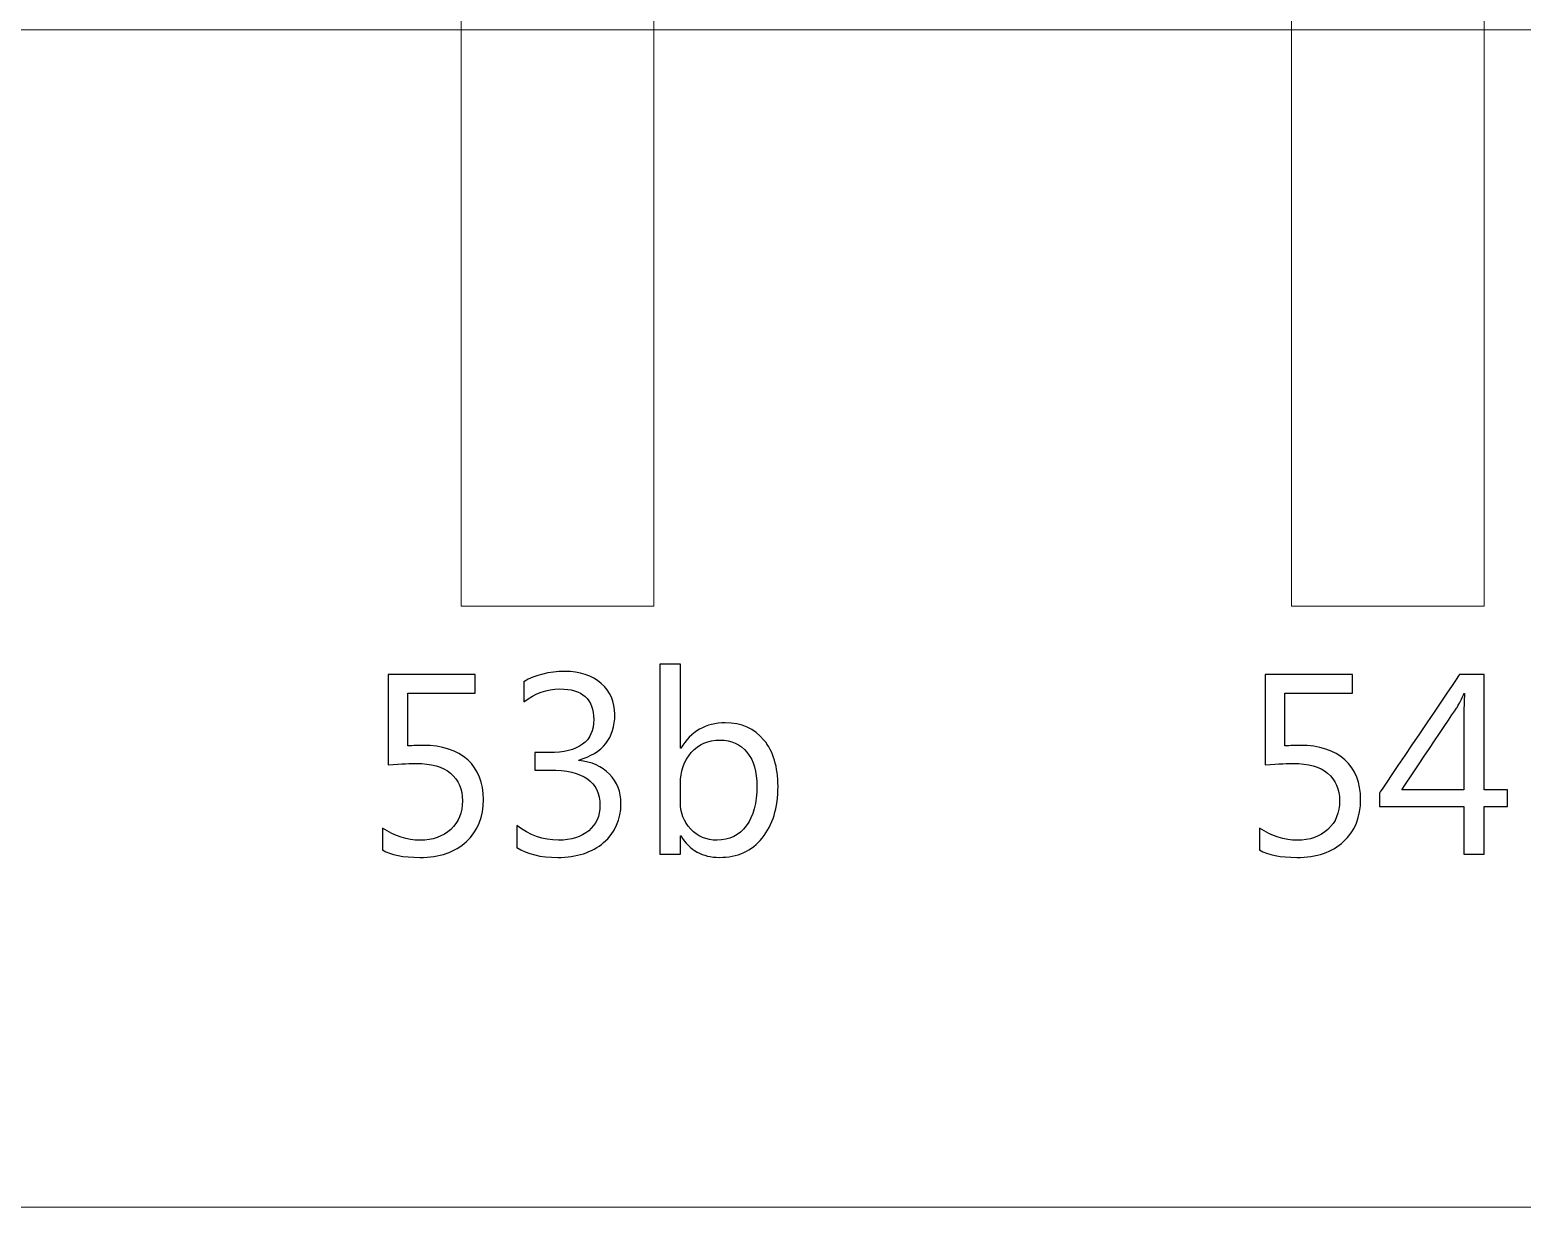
# Model space of a CAD drawing. Header units: centimetres. Extents: x -494 to 505, y -672 to 577.
# Drawn here: x 80.5 to 142.9, y -24.5 to 24.8 of the extents above; entities that cross this region are included whole.
import ezdxf

# ---------------------------------------------------------------- set-up
doc = ezdxf.new("R2010")
doc.units = ezdxf.units.CM
doc.header["$MEASUREMENT"] = 0
doc.layers.add('Camada 1', color=7, linetype='Continuous')
doc.layers.add('Camada 2', color=10, linetype='Continuous')

msp = doc.modelspace()

# ---------------------------------------------------------------- linework, layer by layer
at = {"layer": 'Camada 1', "lineweight": 9}
for points in [[(98.52533, 0.691896), (106.58729, 0.691896), (106.58729, 49.554384), (98.52533, 49.554384), (98.52533, 0.691896)], [(133.27253, 0.691896), (141.33449, 0.691896), (141.33449, 49.554384), (133.27253, 49.554384), (133.27253, 0.691896)], [(2.444242, -24.468328), (202.85837, -24.468328), (202.85837, 24.816308), (2.444242, 24.816308), (2.444242, -24.468328)]]:
    msp.add_lwpolyline(points, close=True, dxfattribs=at)
at = {"layer": 'Camada 2'}
for points, knots in [([(107.714034, -8.927084), (107.714034, -8.927084), (107.692698, -8.927084), (107.692698, -8.927084), (107.692698, -8.927084), (107.692698, -8.927084), (107.692698, -9.69772), (107.692698, -9.69772), (107.692698, -9.69772), (107.692698, -9.69772), (106.8324, -9.69772), (106.8324, -9.69772), (106.8324, -9.69772), (106.8324, -9.69772), (106.8324, -1.740662), (106.8324, -1.740662), (106.8324, -1.740662), (106.8324, -1.740662), (107.692698, -1.740662), (107.692698, -1.740662), (107.692698, -1.740662), (107.692698, -1.740662), (107.692698, -5.26034), (107.692698, -5.26034), (107.692698, -5.26034), (107.692698, -5.26034), (107.714034, -5.26034), (107.714034, -5.26034), (107.714034, -5.26034), (108.137198, -4.548886), (108.757212, -4.19227), (109.572552, -4.19227), (109.572552, -4.19227), (110.26267, -4.19227), (110.801912, -4.4323), (111.192564, -4.914392), (111.192564, -4.914392), (111.58347, -5.396484), (111.778796, -6.041644), (111.778796, -6.851904), (111.778796, -6.851904), (111.778796, -7.751572), (111.560102, -8.473694), (111.122714, -9.014968), (111.122714, -9.014968), (110.683802, -9.556242), (110.085124, -9.826752), (109.325156, -9.826752), (109.325156, -9.826752), (108.61548, -9.826752), (108.078016, -9.52754), (107.714034, -8.927084)], [0, 0, 0, 0, 0.071428571, 0.071428571, 0.071428571, 0.071428581, 0.142857143, 0.142857143, 0.142857143, 0.142857153, 0.214285714, 0.214285714, 0.214285714, 0.214285724, 0.285714286, 0.285714286, 0.285714286, 0.285714296, 0.357142857, 0.357142857, 0.357142857, 0.357142867, 0.428571429, 0.428571429, 0.428571429, 0.428571439, 0.5, 0.5, 0.5, 0.50000001, 0.571428571, 0.571428571, 0.571428571, 0.571428581, 0.642857143, 0.642857143, 0.642857143, 0.642857153, 0.714285714, 0.714285714, 0.714285714, 0.714285724, 0.785714286, 0.785714286, 0.785714286, 0.785714296, 0.857142857, 0.857142857, 0.857142857, 0.857142867, 1, 1, 1, 1]), ([(95.230188, -9.51484), (95.230188, -9.51484), (95.230188, -8.600948), (95.230188, -8.600948), (95.230188, -8.600948), (95.744538, -8.937752), (96.267778, -9.106408), (96.799908, -9.106408), (96.799908, -9.106408), (97.332292, -9.106408), (97.760536, -8.955786), (98.086672, -8.654796), (98.086672, -8.654796), (98.411284, -8.35533), (98.574352, -7.955788), (98.574352, -7.459218), (98.574352, -7.459218), (98.574352, -6.966458), (98.407474, -6.58114), (98.076004, -6.305296), (98.076004, -6.305296), (97.742756, -6.029198), (97.267776, -5.891276), (96.647762, -5.891276), (96.647762, -5.891276), (96.437958, -5.891276), (96.04375, -5.912612), (95.466662, -5.954014), (95.466662, -5.954014), (95.466662, -5.954014), (95.466662, -2.170684), (95.466662, -2.170684), (95.466662, -2.170684), (95.466662, -2.170684), (99.111816, -2.170684), (99.111816, -2.170684), (99.111816, -2.170684), (99.111816, -2.170684), (99.111816, -2.944876), (99.111816, -2.944876), (99.111816, -2.944876), (99.111816, -2.944876), (96.28378, -2.944876), (96.28378, -2.944876), (96.28378, -2.944876), (96.28378, -2.944876), (96.28378, -5.16001), (96.28378, -5.16001), (96.28378, -5.16001), (96.515174, -5.145786), (96.72828, -5.13842), (96.925384, -5.13842), (96.925384, -5.13842), (97.730056, -5.13842), (98.35388, -5.341112), (98.79457, -5.74421), (98.79457, -5.74421), (99.235514, -6.147562), (99.455986, -6.701282), (99.455986, -7.403846), (99.455986, -7.403846), (99.455986, -8.131302), (99.219512, -8.717534), (98.744532, -9.160002), (98.744532, -9.160002), (98.269552, -9.604502), (97.61728, -9.826752), (96.791018, -9.826752), (96.791018, -9.826752), (96.094042, -9.826752), (95.574104, -9.722866), (95.230188, -9.51484)], [0, 0, 0, 0, 0.052631579, 0.052631579, 0.052631579, 0.052631589, 0.105263158, 0.105263158, 0.105263158, 0.105263168, 0.157894737, 0.157894737, 0.157894737, 0.157894747, 0.210526316, 0.210526316, 0.210526316, 0.210526326, 0.263157895, 0.263157895, 0.263157895, 0.263157905, 0.315789474, 0.315789474, 0.315789474, 0.315789484, 0.368421053, 0.368421053, 0.368421053, 0.368421063, 0.421052632, 0.421052632, 0.421052632, 0.421052642, 0.473684211, 0.473684211, 0.473684211, 0.473684221, 0.526315789, 0.526315789, 0.526315789, 0.526315799, 0.578947368, 0.578947368, 0.578947368, 0.578947378, 0.631578947, 0.631578947, 0.631578947, 0.631578957, 0.684210526, 0.684210526, 0.684210526, 0.684210536, 0.736842105, 0.736842105, 0.736842105, 0.736842115, 0.789473684, 0.789473684, 0.789473684, 0.789473694, 0.842105263, 0.842105263, 0.842105263, 0.842105273, 0.894736842, 0.894736842, 0.894736842, 0.894736852, 1, 1, 1, 1]), ([(100.853748, -9.418066), (100.853748, -9.418066), (100.853748, -8.493506), (100.853748, -8.493506), (100.853748, -8.493506), (101.368098, -8.901938), (101.95052, -9.106408), (102.597712, -9.106408), (102.597712, -9.106408), (103.124508, -9.106408), (103.543862, -8.975598), (103.857552, -8.711946), (103.857552, -8.711946), (104.170988, -8.448548), (104.326944, -8.09371), (104.326944, -7.64921), (104.326944, -7.64921), (104.326944, -6.66369), (103.62819, -6.170676), (102.231952, -6.170676), (102.231952, -6.170676), (102.231952, -6.170676), (101.606604, -6.170676), (101.606604, -6.170676), (101.606604, -6.170676), (101.606604, -6.170676), (101.606604, -5.439664), (101.606604, -5.439664), (101.606604, -5.439664), (101.606604, -5.439664), (102.201472, -5.439664), (102.201472, -5.439664), (102.201472, -5.439664), (103.447088, -5.439664), (104.06888, -4.97713), (104.06888, -4.054348), (104.06888, -4.054348), (104.06888, -3.199384), (103.5939, -2.772918), (102.644194, -2.772918), (102.644194, -2.772918), (102.113842, -2.772918), (101.613716, -2.951988), (101.14407, -3.310636), (101.14407, -3.310636), (101.14407, -3.310636), (101.14407, -2.471928), (101.14407, -2.471928), (101.14407, -2.471928), (101.62794, -2.185162), (102.199694, -2.041652), (102.857554, -2.041652), (102.857554, -2.041652), (103.491792, -2.041652), (103.99903, -2.210054), (104.380792, -2.545334), (104.380792, -2.545334), (104.760776, -2.882138), (104.950768, -3.312414), (104.950768, -3.837432), (104.950768, -3.837432), (104.950768, -4.82854), (104.447086, -5.466588), (103.438198, -5.749544), (103.438198, -5.749544), (103.438198, -5.749544), (103.438198, -5.771134), (103.438198, -5.771134), (103.438198, -5.771134), (103.979218, -5.823204), (104.409494, -6.013196), (104.728518, -6.34111), (104.728518, -6.34111), (105.04932, -6.669024), (105.208832, -7.07771), (105.208832, -7.566914), (105.208832, -7.566914), (105.208832, -8.244332), (104.96677, -8.789162), (104.481122, -9.20496), (104.481122, -9.20496), (103.995474, -9.61898), (103.355648, -9.826752), (102.561644, -9.826752), (102.561644, -9.826752), (101.846634, -9.826752), (101.276912, -9.690608), (100.853748, -9.418066)], [0, 0, 0, 0, 0.043478261, 0.043478261, 0.043478261, 0.043478271, 0.086956522, 0.086956522, 0.086956522, 0.086956532, 0.130434783, 0.130434783, 0.130434783, 0.130434793, 0.173913043, 0.173913043, 0.173913043, 0.173913053, 0.217391304, 0.217391304, 0.217391304, 0.217391314, 0.260869565, 0.260869565, 0.260869565, 0.260869575, 0.304347826, 0.304347826, 0.304347826, 0.304347836, 0.347826087, 0.347826087, 0.347826087, 0.347826097, 0.391304348, 0.391304348, 0.391304348, 0.391304358, 0.434782609, 0.434782609, 0.434782609, 0.434782619, 0.47826087, 0.47826087, 0.47826087, 0.47826088, 0.52173913, 0.52173913, 0.52173913, 0.52173914, 0.565217391, 0.565217391, 0.565217391, 0.565217401, 0.608695652, 0.608695652, 0.608695652, 0.608695662, 0.652173913, 0.652173913, 0.652173913, 0.652173923, 0.695652174, 0.695652174, 0.695652174, 0.695652184, 0.739130435, 0.739130435, 0.739130435, 0.739130445, 0.782608696, 0.782608696, 0.782608696, 0.782608706, 0.826086957, 0.826086957, 0.826086957, 0.826086967, 0.869565217, 0.869565217, 0.869565217, 0.869565227, 0.913043478, 0.913043478, 0.913043478, 0.913043488, 1, 1, 1, 1]), ([(131.933188, -9.51484), (131.933188, -9.51484), (131.933188, -8.600948), (131.933188, -8.600948), (131.933188, -8.600948), (132.447538, -8.937752), (132.970778, -9.106408), (133.502908, -9.106408), (133.502908, -9.106408), (134.035292, -9.106408), (134.463536, -8.955786), (134.789672, -8.654796), (134.789672, -8.654796), (135.114284, -8.35533), (135.277352, -7.955788), (135.277352, -7.459218), (135.277352, -7.459218), (135.277352, -6.966458), (135.110474, -6.58114), (134.779004, -6.305296), (134.779004, -6.305296), (134.445756, -6.029198), (133.970776, -5.891276), (133.350762, -5.891276), (133.350762, -5.891276), (133.140958, -5.891276), (132.74675, -5.912612), (132.169662, -5.954014), (132.169662, -5.954014), (132.169662, -5.954014), (132.169662, -2.170684), (132.169662, -2.170684), (132.169662, -2.170684), (132.169662, -2.170684), (135.814816, -2.170684), (135.814816, -2.170684), (135.814816, -2.170684), (135.814816, -2.170684), (135.814816, -2.944876), (135.814816, -2.944876), (135.814816, -2.944876), (135.814816, -2.944876), (132.98678, -2.944876), (132.98678, -2.944876), (132.98678, -2.944876), (132.98678, -2.944876), (132.98678, -5.16001), (132.98678, -5.16001), (132.98678, -5.16001), (133.218174, -5.145786), (133.43128, -5.13842), (133.628384, -5.13842), (133.628384, -5.13842), (134.433056, -5.13842), (135.05688, -5.341112), (135.49757, -5.74421), (135.49757, -5.74421), (135.938514, -6.147562), (136.158986, -6.701282), (136.158986, -7.403846), (136.158986, -7.403846), (136.158986, -8.131302), (135.922512, -8.717534), (135.447532, -9.160002), (135.447532, -9.160002), (134.972552, -9.604502), (134.32028, -9.826752), (133.494018, -9.826752), (133.494018, -9.826752), (132.797042, -9.826752), (132.277104, -9.722866), (131.933188, -9.51484)], [0, 0, 0, 0, 0.052631579, 0.052631579, 0.052631579, 0.052631589, 0.105263158, 0.105263158, 0.105263158, 0.105263168, 0.157894737, 0.157894737, 0.157894737, 0.157894747, 0.210526316, 0.210526316, 0.210526316, 0.210526326, 0.263157895, 0.263157895, 0.263157895, 0.263157905, 0.315789474, 0.315789474, 0.315789474, 0.315789484, 0.368421053, 0.368421053, 0.368421053, 0.368421063, 0.421052632, 0.421052632, 0.421052632, 0.421052642, 0.473684211, 0.473684211, 0.473684211, 0.473684221, 0.526315789, 0.526315789, 0.526315789, 0.526315799, 0.578947368, 0.578947368, 0.578947368, 0.578947378, 0.631578947, 0.631578947, 0.631578947, 0.631578957, 0.684210526, 0.684210526, 0.684210526, 0.684210536, 0.736842105, 0.736842105, 0.736842105, 0.736842115, 0.789473684, 0.789473684, 0.789473684, 0.789473694, 0.842105263, 0.842105263, 0.842105263, 0.842105273, 0.894736842, 0.894736842, 0.894736842, 0.894736852, 1, 1, 1, 1]), ([(142.298928, -7.697724), (142.298928, -7.697724), (141.331188, -7.697724), (141.331188, -7.697724), (141.331188, -7.697724), (141.331188, -7.697724), (141.331188, -9.69772), (141.331188, -9.69772), (141.331188, -9.69772), (141.331188, -9.69772), (140.481558, -9.69772), (140.481558, -9.69772), (140.481558, -9.69772), (140.481558, -9.69772), (140.481558, -7.697724), (140.481558, -7.697724), (140.481558, -7.697724), (140.481558, -7.697724), (136.943846, -7.697724), (136.943846, -7.697724), (136.943846, -7.697724), (136.943846, -7.697724), (136.943846, -7.13486), (136.943846, -7.13486), (136.943846, -7.13486), (136.943846, -7.13486), (140.293344, -2.170684), (140.293344, -2.170684), (140.293344, -2.170684), (140.293344, -2.170684), (141.331188, -2.170684), (141.331188, -2.170684), (141.331188, -2.170684), (141.331188, -2.170684), (141.331188, -6.998716), (141.331188, -6.998716), (141.331188, -6.998716), (141.331188, -6.998716), (142.298928, -6.998716), (142.298928, -6.998716), (142.298928, -6.998716), (142.298928, -6.998716), (142.298928, -7.697724), (142.298928, -7.697724)], [0, 0, 0, 0, 0.083333333, 0.083333333, 0.083333333, 0.083333343, 0.166666667, 0.166666667, 0.166666667, 0.166666677, 0.25, 0.25, 0.25, 0.25000001, 0.333333333, 0.333333333, 0.333333333, 0.333333343, 0.416666667, 0.416666667, 0.416666667, 0.416666677, 0.5, 0.5, 0.5, 0.50000001, 0.583333333, 0.583333333, 0.583333333, 0.583333343, 0.666666667, 0.666666667, 0.666666667, 0.666666677, 0.75, 0.75, 0.75, 0.75000001, 0.833333333, 0.833333333, 0.833333333, 0.833333343, 1, 1, 1, 1]), ([(140.481558, -6.998716), (140.481558, -6.998716), (140.481558, -3.745992), (140.481558, -3.745992), (140.481558, -3.745992), (140.481558, -3.514852), (140.48867, -3.25501), (140.503148, -2.968244), (140.503148, -2.968244), (140.503148, -2.968244), (140.481558, -2.968244), (140.481558, -2.968244), (140.481558, -2.968244), (140.433298, -3.095498), (140.336524, -3.287268), (140.193014, -3.545332), (140.193014, -3.545332), (140.193014, -3.545332), (137.87755, -6.998716), (137.87755, -6.998716), (137.87755, -6.998716), (137.87755, -6.998716), (140.481558, -6.998716), (140.481558, -6.998716)], [0, 0, 0, 0, 0.142857143, 0.142857143, 0.142857143, 0.142857153, 0.285714286, 0.285714286, 0.285714286, 0.285714296, 0.428571429, 0.428571429, 0.428571429, 0.428571439, 0.571428571, 0.571428571, 0.571428571, 0.571428581, 0.714285714, 0.714285714, 0.714285714, 0.714285724, 1, 1, 1, 1]), ([(107.692698, -6.75132), (107.692698, -6.75132), (107.692698, -7.504176), (107.692698, -7.504176), (107.692698, -7.504176), (107.692698, -7.950454), (107.837732, -8.328406), (108.126276, -8.640318), (108.126276, -8.640318), (108.41482, -8.950452), (108.782358, -9.106408), (109.226604, -9.106408), (109.226604, -9.106408), (109.74832, -9.106408), (110.156752, -8.905494), (110.452662, -8.505952), (110.452662, -8.505952), (110.748318, -8.104632), (110.896908, -7.54888), (110.896908, -6.835648), (110.896908, -6.835648), (110.896908, -6.235192), (110.758986, -5.764022), (110.48111, -5.423408), (110.48111, -5.423408), (110.205266, -5.083048), (109.830616, -4.912614), (109.357414, -4.912614), (109.357414, -4.912614), (108.857542, -4.912614), (108.45419, -5.086604), (108.149644, -5.436108), (108.149644, -5.436108), (107.845098, -5.785358), (107.692698, -6.224524), (107.692698, -6.75132)], [0, 0, 0, 0, 0.1, 0.1, 0.1, 0.10000001, 0.2, 0.2, 0.2, 0.20000001, 0.3, 0.3, 0.3, 0.30000001, 0.4, 0.4, 0.4, 0.40000001, 0.5, 0.5, 0.5, 0.50000001, 0.6, 0.6, 0.6, 0.60000001, 0.7, 0.7, 0.7, 0.70000001, 0.8, 0.8, 0.8, 0.80000001, 1, 1, 1, 1])]:
    msp.add_open_spline(points, degree=3, knots=knots, dxfattribs=at)
at = {"layer": 'Camada 2', "lineweight": 9}
for points, knots in [([(107.714034, -8.927084), (107.714034, -8.927084), (107.692698, -8.927084), (107.692698, -8.927084), (107.692698, -8.927084), (107.692698, -8.927084), (107.692698, -9.69772), (107.692698, -9.69772), (107.692698, -9.69772), (107.692698, -9.69772), (106.8324, -9.69772), (106.8324, -9.69772), (106.8324, -9.69772), (106.8324, -9.69772), (106.8324, -1.740662), (106.8324, -1.740662), (106.8324, -1.740662), (106.8324, -1.740662), (107.692698, -1.740662), (107.692698, -1.740662), (107.692698, -1.740662), (107.692698, -1.740662), (107.692698, -5.26034), (107.692698, -5.26034), (107.692698, -5.26034), (107.692698, -5.26034), (107.714034, -5.26034), (107.714034, -5.26034), (107.714034, -5.26034), (108.137198, -4.548886), (108.757212, -4.19227), (109.572552, -4.19227), (109.572552, -4.19227), (110.26267, -4.19227), (110.801912, -4.4323), (111.192564, -4.914392), (111.192564, -4.914392), (111.58347, -5.396484), (111.778796, -6.041644), (111.778796, -6.851904), (111.778796, -6.851904), (111.778796, -7.751572), (111.560102, -8.473694), (111.122714, -9.014968), (111.122714, -9.014968), (110.683802, -9.556242), (110.085124, -9.826752), (109.325156, -9.826752), (109.325156, -9.826752), (108.61548, -9.826752), (108.078016, -9.52754), (107.714034, -8.927084)], [0, 0, 0, 0, 0.071428571, 0.071428571, 0.071428571, 0.071428581, 0.142857143, 0.142857143, 0.142857143, 0.142857153, 0.214285714, 0.214285714, 0.214285714, 0.214285724, 0.285714286, 0.285714286, 0.285714286, 0.285714296, 0.357142857, 0.357142857, 0.357142857, 0.357142867, 0.428571429, 0.428571429, 0.428571429, 0.428571439, 0.5, 0.5, 0.5, 0.50000001, 0.571428571, 0.571428571, 0.571428571, 0.571428581, 0.642857143, 0.642857143, 0.642857143, 0.642857153, 0.714285714, 0.714285714, 0.714285714, 0.714285724, 0.785714286, 0.785714286, 0.785714286, 0.785714296, 0.857142857, 0.857142857, 0.857142857, 0.857142867, 1, 1, 1, 1]), ([(95.230188, -9.51484), (95.230188, -9.51484), (95.230188, -8.600948), (95.230188, -8.600948), (95.230188, -8.600948), (95.744538, -8.937752), (96.267778, -9.106408), (96.799908, -9.106408), (96.799908, -9.106408), (97.332292, -9.106408), (97.760536, -8.955786), (98.086672, -8.654796), (98.086672, -8.654796), (98.411284, -8.35533), (98.574352, -7.955788), (98.574352, -7.459218), (98.574352, -7.459218), (98.574352, -6.966458), (98.407474, -6.58114), (98.076004, -6.305296), (98.076004, -6.305296), (97.742756, -6.029198), (97.267776, -5.891276), (96.647762, -5.891276), (96.647762, -5.891276), (96.437958, -5.891276), (96.04375, -5.912612), (95.466662, -5.954014), (95.466662, -5.954014), (95.466662, -5.954014), (95.466662, -2.170684), (95.466662, -2.170684), (95.466662, -2.170684), (95.466662, -2.170684), (99.111816, -2.170684), (99.111816, -2.170684), (99.111816, -2.170684), (99.111816, -2.170684), (99.111816, -2.944876), (99.111816, -2.944876), (99.111816, -2.944876), (99.111816, -2.944876), (96.28378, -2.944876), (96.28378, -2.944876), (96.28378, -2.944876), (96.28378, -2.944876), (96.28378, -5.16001), (96.28378, -5.16001), (96.28378, -5.16001), (96.515174, -5.145786), (96.72828, -5.13842), (96.925384, -5.13842), (96.925384, -5.13842), (97.730056, -5.13842), (98.35388, -5.341112), (98.79457, -5.74421), (98.79457, -5.74421), (99.235514, -6.147562), (99.455986, -6.701282), (99.455986, -7.403846), (99.455986, -7.403846), (99.455986, -8.131302), (99.219512, -8.717534), (98.744532, -9.160002), (98.744532, -9.160002), (98.269552, -9.604502), (97.61728, -9.826752), (96.791018, -9.826752), (96.791018, -9.826752), (96.094042, -9.826752), (95.574104, -9.722866), (95.230188, -9.51484)], [0, 0, 0, 0, 0.052631579, 0.052631579, 0.052631579, 0.052631589, 0.105263158, 0.105263158, 0.105263158, 0.105263168, 0.157894737, 0.157894737, 0.157894737, 0.157894747, 0.210526316, 0.210526316, 0.210526316, 0.210526326, 0.263157895, 0.263157895, 0.263157895, 0.263157905, 0.315789474, 0.315789474, 0.315789474, 0.315789484, 0.368421053, 0.368421053, 0.368421053, 0.368421063, 0.421052632, 0.421052632, 0.421052632, 0.421052642, 0.473684211, 0.473684211, 0.473684211, 0.473684221, 0.526315789, 0.526315789, 0.526315789, 0.526315799, 0.578947368, 0.578947368, 0.578947368, 0.578947378, 0.631578947, 0.631578947, 0.631578947, 0.631578957, 0.684210526, 0.684210526, 0.684210526, 0.684210536, 0.736842105, 0.736842105, 0.736842105, 0.736842115, 0.789473684, 0.789473684, 0.789473684, 0.789473694, 0.842105263, 0.842105263, 0.842105263, 0.842105273, 0.894736842, 0.894736842, 0.894736842, 0.894736852, 1, 1, 1, 1]), ([(100.853748, -9.418066), (100.853748, -9.418066), (100.853748, -8.493506), (100.853748, -8.493506), (100.853748, -8.493506), (101.368098, -8.901938), (101.95052, -9.106408), (102.597712, -9.106408), (102.597712, -9.106408), (103.124508, -9.106408), (103.543862, -8.975598), (103.857552, -8.711946), (103.857552, -8.711946), (104.170988, -8.448548), (104.326944, -8.09371), (104.326944, -7.64921), (104.326944, -7.64921), (104.326944, -6.66369), (103.62819, -6.170676), (102.231952, -6.170676), (102.231952, -6.170676), (102.231952, -6.170676), (101.606604, -6.170676), (101.606604, -6.170676), (101.606604, -6.170676), (101.606604, -6.170676), (101.606604, -5.439664), (101.606604, -5.439664), (101.606604, -5.439664), (101.606604, -5.439664), (102.201472, -5.439664), (102.201472, -5.439664), (102.201472, -5.439664), (103.447088, -5.439664), (104.06888, -4.97713), (104.06888, -4.054348), (104.06888, -4.054348), (104.06888, -3.199384), (103.5939, -2.772918), (102.644194, -2.772918), (102.644194, -2.772918), (102.113842, -2.772918), (101.613716, -2.951988), (101.14407, -3.310636), (101.14407, -3.310636), (101.14407, -3.310636), (101.14407, -2.471928), (101.14407, -2.471928), (101.14407, -2.471928), (101.62794, -2.185162), (102.199694, -2.041652), (102.857554, -2.041652), (102.857554, -2.041652), (103.491792, -2.041652), (103.99903, -2.210054), (104.380792, -2.545334), (104.380792, -2.545334), (104.760776, -2.882138), (104.950768, -3.312414), (104.950768, -3.837432), (104.950768, -3.837432), (104.950768, -4.82854), (104.447086, -5.466588), (103.438198, -5.749544), (103.438198, -5.749544), (103.438198, -5.749544), (103.438198, -5.771134), (103.438198, -5.771134), (103.438198, -5.771134), (103.979218, -5.823204), (104.409494, -6.013196), (104.728518, -6.34111), (104.728518, -6.34111), (105.04932, -6.669024), (105.208832, -7.07771), (105.208832, -7.566914), (105.208832, -7.566914), (105.208832, -8.244332), (104.96677, -8.789162), (104.481122, -9.20496), (104.481122, -9.20496), (103.995474, -9.61898), (103.355648, -9.826752), (102.561644, -9.826752), (102.561644, -9.826752), (101.846634, -9.826752), (101.276912, -9.690608), (100.853748, -9.418066)], [0, 0, 0, 0, 0.043478261, 0.043478261, 0.043478261, 0.043478271, 0.086956522, 0.086956522, 0.086956522, 0.086956532, 0.130434783, 0.130434783, 0.130434783, 0.130434793, 0.173913043, 0.173913043, 0.173913043, 0.173913053, 0.217391304, 0.217391304, 0.217391304, 0.217391314, 0.260869565, 0.260869565, 0.260869565, 0.260869575, 0.304347826, 0.304347826, 0.304347826, 0.304347836, 0.347826087, 0.347826087, 0.347826087, 0.347826097, 0.391304348, 0.391304348, 0.391304348, 0.391304358, 0.434782609, 0.434782609, 0.434782609, 0.434782619, 0.47826087, 0.47826087, 0.47826087, 0.47826088, 0.52173913, 0.52173913, 0.52173913, 0.52173914, 0.565217391, 0.565217391, 0.565217391, 0.565217401, 0.608695652, 0.608695652, 0.608695652, 0.608695662, 0.652173913, 0.652173913, 0.652173913, 0.652173923, 0.695652174, 0.695652174, 0.695652174, 0.695652184, 0.739130435, 0.739130435, 0.739130435, 0.739130445, 0.782608696, 0.782608696, 0.782608696, 0.782608706, 0.826086957, 0.826086957, 0.826086957, 0.826086967, 0.869565217, 0.869565217, 0.869565217, 0.869565227, 0.913043478, 0.913043478, 0.913043478, 0.913043488, 1, 1, 1, 1]), ([(131.933188, -9.51484), (131.933188, -9.51484), (131.933188, -8.600948), (131.933188, -8.600948), (131.933188, -8.600948), (132.447538, -8.937752), (132.970778, -9.106408), (133.502908, -9.106408), (133.502908, -9.106408), (134.035292, -9.106408), (134.463536, -8.955786), (134.789672, -8.654796), (134.789672, -8.654796), (135.114284, -8.35533), (135.277352, -7.955788), (135.277352, -7.459218), (135.277352, -7.459218), (135.277352, -6.966458), (135.110474, -6.58114), (134.779004, -6.305296), (134.779004, -6.305296), (134.445756, -6.029198), (133.970776, -5.891276), (133.350762, -5.891276), (133.350762, -5.891276), (133.140958, -5.891276), (132.74675, -5.912612), (132.169662, -5.954014), (132.169662, -5.954014), (132.169662, -5.954014), (132.169662, -2.170684), (132.169662, -2.170684), (132.169662, -2.170684), (132.169662, -2.170684), (135.814816, -2.170684), (135.814816, -2.170684), (135.814816, -2.170684), (135.814816, -2.170684), (135.814816, -2.944876), (135.814816, -2.944876), (135.814816, -2.944876), (135.814816, -2.944876), (132.98678, -2.944876), (132.98678, -2.944876), (132.98678, -2.944876), (132.98678, -2.944876), (132.98678, -5.16001), (132.98678, -5.16001), (132.98678, -5.16001), (133.218174, -5.145786), (133.43128, -5.13842), (133.628384, -5.13842), (133.628384, -5.13842), (134.433056, -5.13842), (135.05688, -5.341112), (135.49757, -5.74421), (135.49757, -5.74421), (135.938514, -6.147562), (136.158986, -6.701282), (136.158986, -7.403846), (136.158986, -7.403846), (136.158986, -8.131302), (135.922512, -8.717534), (135.447532, -9.160002), (135.447532, -9.160002), (134.972552, -9.604502), (134.32028, -9.826752), (133.494018, -9.826752), (133.494018, -9.826752), (132.797042, -9.826752), (132.277104, -9.722866), (131.933188, -9.51484)], [0, 0, 0, 0, 0.052631579, 0.052631579, 0.052631579, 0.052631589, 0.105263158, 0.105263158, 0.105263158, 0.105263168, 0.157894737, 0.157894737, 0.157894737, 0.157894747, 0.210526316, 0.210526316, 0.210526316, 0.210526326, 0.263157895, 0.263157895, 0.263157895, 0.263157905, 0.315789474, 0.315789474, 0.315789474, 0.315789484, 0.368421053, 0.368421053, 0.368421053, 0.368421063, 0.421052632, 0.421052632, 0.421052632, 0.421052642, 0.473684211, 0.473684211, 0.473684211, 0.473684221, 0.526315789, 0.526315789, 0.526315789, 0.526315799, 0.578947368, 0.578947368, 0.578947368, 0.578947378, 0.631578947, 0.631578947, 0.631578947, 0.631578957, 0.684210526, 0.684210526, 0.684210526, 0.684210536, 0.736842105, 0.736842105, 0.736842105, 0.736842115, 0.789473684, 0.789473684, 0.789473684, 0.789473694, 0.842105263, 0.842105263, 0.842105263, 0.842105273, 0.894736842, 0.894736842, 0.894736842, 0.894736852, 1, 1, 1, 1]), ([(142.298928, -7.697724), (142.298928, -7.697724), (141.331188, -7.697724), (141.331188, -7.697724), (141.331188, -7.697724), (141.331188, -7.697724), (141.331188, -9.69772), (141.331188, -9.69772), (141.331188, -9.69772), (141.331188, -9.69772), (140.481558, -9.69772), (140.481558, -9.69772), (140.481558, -9.69772), (140.481558, -9.69772), (140.481558, -7.697724), (140.481558, -7.697724), (140.481558, -7.697724), (140.481558, -7.697724), (136.943846, -7.697724), (136.943846, -7.697724), (136.943846, -7.697724), (136.943846, -7.697724), (136.943846, -7.13486), (136.943846, -7.13486), (136.943846, -7.13486), (136.943846, -7.13486), (140.293344, -2.170684), (140.293344, -2.170684), (140.293344, -2.170684), (140.293344, -2.170684), (141.331188, -2.170684), (141.331188, -2.170684), (141.331188, -2.170684), (141.331188, -2.170684), (141.331188, -6.998716), (141.331188, -6.998716), (141.331188, -6.998716), (141.331188, -6.998716), (142.298928, -6.998716), (142.298928, -6.998716), (142.298928, -6.998716), (142.298928, -6.998716), (142.298928, -7.697724), (142.298928, -7.697724)], [0, 0, 0, 0, 0.083333333, 0.083333333, 0.083333333, 0.083333343, 0.166666667, 0.166666667, 0.166666667, 0.166666677, 0.25, 0.25, 0.25, 0.25000001, 0.333333333, 0.333333333, 0.333333333, 0.333333343, 0.416666667, 0.416666667, 0.416666667, 0.416666677, 0.5, 0.5, 0.5, 0.50000001, 0.583333333, 0.583333333, 0.583333333, 0.583333343, 0.666666667, 0.666666667, 0.666666667, 0.666666677, 0.75, 0.75, 0.75, 0.75000001, 0.833333333, 0.833333333, 0.833333333, 0.833333343, 1, 1, 1, 1]), ([(140.481558, -6.998716), (140.481558, -6.998716), (140.481558, -3.745992), (140.481558, -3.745992), (140.481558, -3.745992), (140.481558, -3.514852), (140.48867, -3.25501), (140.503148, -2.968244), (140.503148, -2.968244), (140.503148, -2.968244), (140.481558, -2.968244), (140.481558, -2.968244), (140.481558, -2.968244), (140.433298, -3.095498), (140.336524, -3.287268), (140.193014, -3.545332), (140.193014, -3.545332), (140.193014, -3.545332), (137.87755, -6.998716), (137.87755, -6.998716), (137.87755, -6.998716), (137.87755, -6.998716), (140.481558, -6.998716), (140.481558, -6.998716)], [0, 0, 0, 0, 0.142857143, 0.142857143, 0.142857143, 0.142857153, 0.285714286, 0.285714286, 0.285714286, 0.285714296, 0.428571429, 0.428571429, 0.428571429, 0.428571439, 0.571428571, 0.571428571, 0.571428571, 0.571428581, 0.714285714, 0.714285714, 0.714285714, 0.714285724, 1, 1, 1, 1]), ([(107.692698, -6.75132), (107.692698, -6.75132), (107.692698, -7.504176), (107.692698, -7.504176), (107.692698, -7.504176), (107.692698, -7.950454), (107.837732, -8.328406), (108.126276, -8.640318), (108.126276, -8.640318), (108.41482, -8.950452), (108.782358, -9.106408), (109.226604, -9.106408), (109.226604, -9.106408), (109.74832, -9.106408), (110.156752, -8.905494), (110.452662, -8.505952), (110.452662, -8.505952), (110.748318, -8.104632), (110.896908, -7.54888), (110.896908, -6.835648), (110.896908, -6.835648), (110.896908, -6.235192), (110.758986, -5.764022), (110.48111, -5.423408), (110.48111, -5.423408), (110.205266, -5.083048), (109.830616, -4.912614), (109.357414, -4.912614), (109.357414, -4.912614), (108.857542, -4.912614), (108.45419, -5.086604), (108.149644, -5.436108), (108.149644, -5.436108), (107.845098, -5.785358), (107.692698, -6.224524), (107.692698, -6.75132)], [0, 0, 0, 0, 0.1, 0.1, 0.1, 0.10000001, 0.2, 0.2, 0.2, 0.20000001, 0.3, 0.3, 0.3, 0.30000001, 0.4, 0.4, 0.4, 0.40000001, 0.5, 0.5, 0.5, 0.50000001, 0.6, 0.6, 0.6, 0.60000001, 0.7, 0.7, 0.7, 0.70000001, 0.8, 0.8, 0.8, 0.80000001, 1, 1, 1, 1])]:
    msp.add_open_spline(points, degree=3, knots=knots, dxfattribs=at)

doc.saveas('drawing.dxf')
